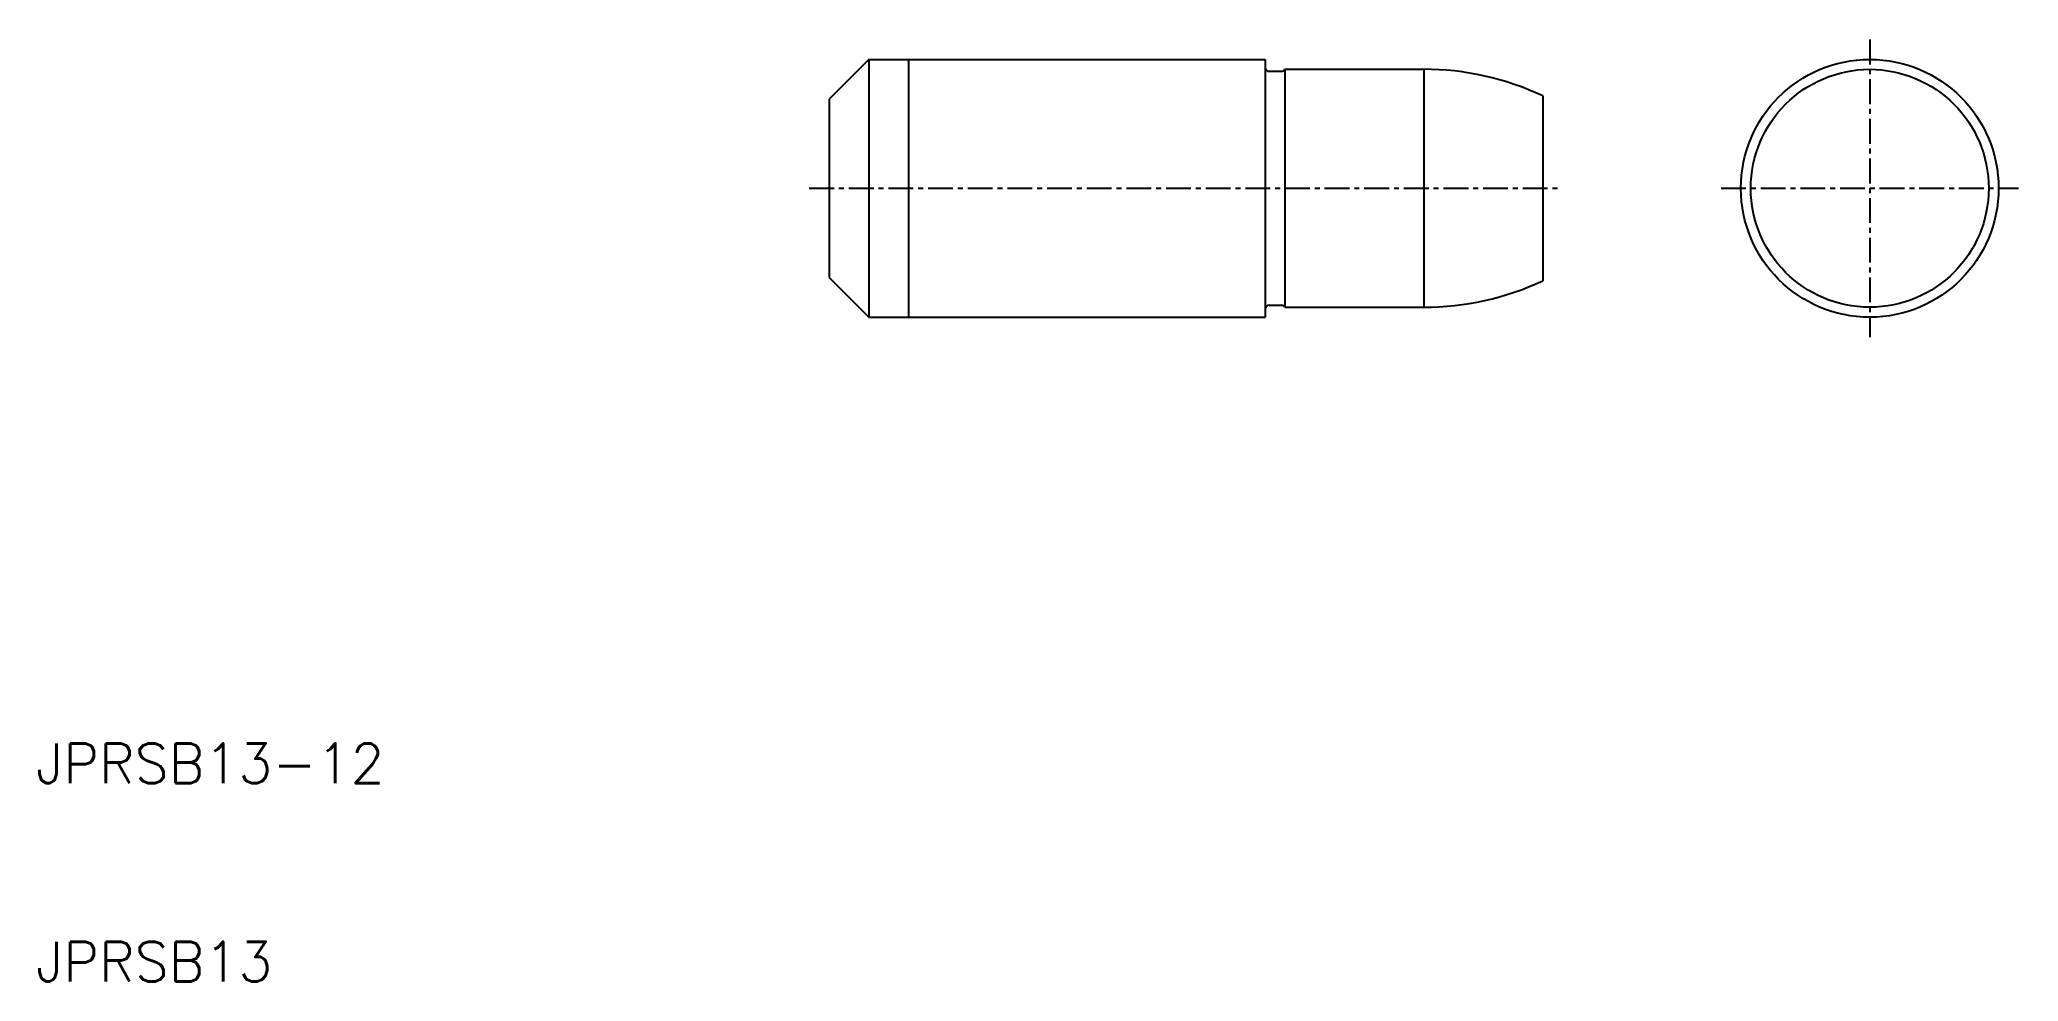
# Model space of a CAD drawing. Extents: x 10.2 to 110, y 10 to 57.5.
import ezdxf

# ---------------------------------------------------------------- set-up
doc = ezdxf.new("R2010")
doc.units = 0
doc.linetypes.add('CENTER', pattern=[2, 1.25, -0.25, 0.25, -0.25])
doc.layers.get('0').update_dxf_attribs({"linetype": 'CONTINUOUS'})
doc.layers.add('CENTER', color=1, linetype='CENTER')
doc.styles.get("Standard").update_dxf_attribs({"font": 'txt.shx'})

msp = doc.modelspace()

# ---------------------------------------------------------------- linework, layer by layer
at = {"color": 7, "linetype": 'CONTINUOUS'}
for p, q in [((52, 56.5), (50, 54.5)), ((52, 56.5), (72, 56.5)), ((52, 56.5), (52, 43.5)), ((54, 56.5), (54, 43.5)), ((72, 56.5), (72, 43.5)), ((73, 56), (80, 56)), ((73, 56), (73, 44)), ((80, 56), (80, 44)), ((72.2, 55.9), (72.827, 55.9)), ((50, 54.5), (50, 45.5)), ((86, 54.66), (86, 45.34)), ((50, 45.5), (52, 43.5)), ((72.2, 44.1), (72.827, 44.1)), ((73, 44), (80, 44)), ((52, 43.5), (72, 43.5))]:
    msp.add_line(p, q, dxfattribs=at)
for radius in [6.5, 6]:
    msp.add_circle((102.5, 50), radius, dxfattribs=at)
for centre, radius, start, end in [((72.2, 56.1), 0.2, 180, 270), ((72.827, 56.1), 0.2, 270, 330), ((80.016, 41.965), 14.035, 64.76194, 90.06376), ((80.016, 58.035), 14.035, 269.93624, 295.23806), ((72.2, 43.9), 0.2, 90, 180), ((72.827, 43.9), 0.2, 30, 90)]:
    msp.add_arc(centre, radius, start, end, dxfattribs=at)
at = {"layer": 'CENTER', "color": 1, "linetype": 'CENTER'}
for p, q in [((102.5, 57.5), (102.5, 42.5)), ((49, 50), (87, 50)), ((95, 50), (110, 50))]:
    msp.add_line(p, q, dxfattribs=at)

# ---------------------------------------------------------------- texts
at = {"color": 7, "linetype": 'CONTINUOUS'}
for s, p in [('JPRSB13-12', (10, 20)), ('JPRSB13', (10, 10))]:
    msp.add_text(s, height=2, dxfattribs=at).set_placement(p)

doc.saveas('drawing.dxf')
